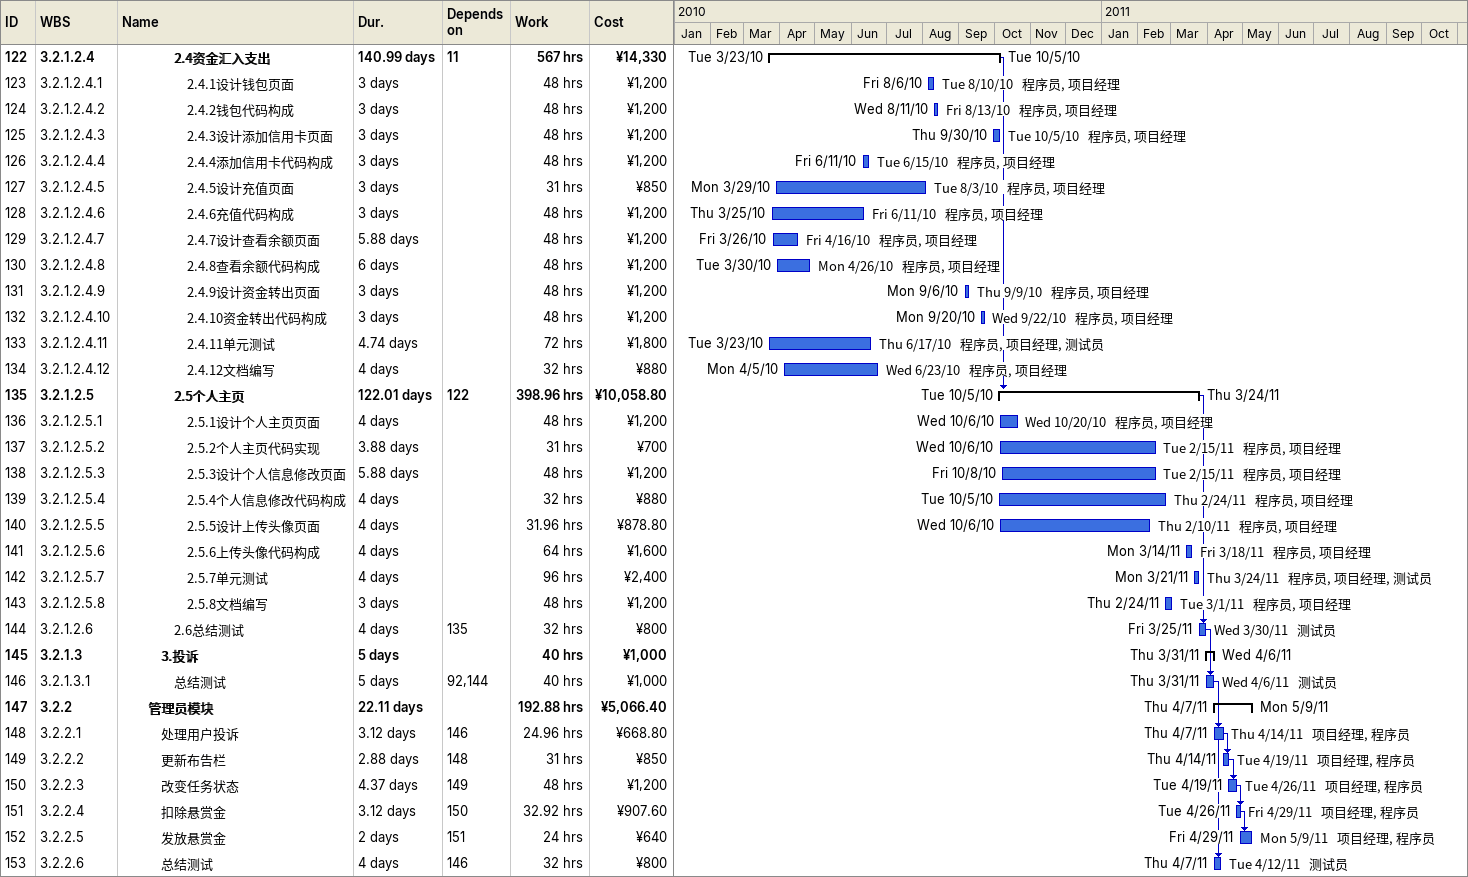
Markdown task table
| ID | WBS | Task | Duration | Start | Finish | Predecessors | Resources | Work (h) | Cost (¥) |
|---|---|---|---|---|---|---|---|---|---|
| 122 | 3.2.1.2.4 | **2.4资金汇入支出** | 140.99d | 2010-03-23 | 2010-10-05 | 11 |  | 567 | 14330 |
| 123 | 3.2.1.2.4.1 | 2.4.1设计钱包页面 | 3d | 2010-08-06 | 2010-08-10 |  | 程序员, 项目经理 | 48 | 1200 |
| 124 | 3.2.1.2.4.2 | 2.4.2钱包代码构成 | 3d | 2010-08-11 | 2010-08-13 |  | 程序员, 项目经理 | 48 | 1200 |
| 125 | 3.2.1.2.4.3 | 2.4.3设计添加信用卡页面 | 3d | 2010-09-30 | 2010-10-05 |  | 程序员, 项目经理 | 48 | 1200 |
| 126 | 3.2.1.2.4.4 | 2.4.4添加信用卡代码构成 | 3d | 2010-06-11 | 2010-06-15 |  | 程序员, 项目经理 | 48 | 1200 |
| 127 | 3.2.1.2.4.5 | 2.4.5设计充值页面 | 3d | 2010-03-29 | 2010-08-03 |  | 程序员, 项目经理 | 31 | 850 |
| 128 | 3.2.1.2.4.6 | 2.4.6充值代码构成 | 3d | 2010-03-25 | 2010-06-11 |  | 程序员, 项目经理 | 48 | 1200 |
| 129 | 3.2.1.2.4.7 | 2.4.7设计查看余额页面 | 5.88d | 2010-03-26 | 2010-04-16 |  | 程序员, 项目经理 | 48 | 1200 |
| 130 | 3.2.1.2.4.8 | 2.4.8查看余额代码构成 | 6d | 2010-03-30 | 2010-04-26 |  | 程序员, 项目经理 | 48 | 1200 |
| 131 | 3.2.1.2.4.9 | 2.4.9设计资金转出页面 | 3d | 2010-09-06 | 2010-09-09 |  | 程序员, 项目经理 | 48 | 1200 |
| 132 | 3.2.1.2.4.10 | 2.4.10资金转出代码构成 | 3d | 2010-09-20 | 2010-09-22 |  | 程序员, 项目经理 | 48 | 1200 |
| 133 | 3.2.1.2.4.11 | 2.4.11单元测试 | 4.74d | 2010-03-23 | 2010-06-17 |  | 程序员, 项目经理, 测试员 | 72 | 1800 |
| 134 | 3.2.1.2.4.12 | 2.4.12文档编写 | 4d | 2010-04-05 | 2010-06-23 |  | 程序员, 项目经理 | 32 | 880 |
| 135 | 3.2.1.2.5 | **2.5个人主页** | 122.01d | 2010-10-05 | 2011-03-24 | 122 |  | 398.96 | 10058.80 |
| 136 | 3.2.1.2.5.1 | 2.5.1设计个人主页页面 | 4d | 2010-10-06 | 2010-10-20 |  | 程序员, 项目经理 | 48 | 1200 |
| 137 | 3.2.1.2.5.2 | 2.5.2个人主页代码实现 | 3.88d | 2010-10-06 | 2011-02-15 |  | 程序员, 项目经理 | 31 | 700 |
| 138 | 3.2.1.2.5.3 | 2.5.3设计个人信息修改页面 | 5.88d | 2010-10-08 | 2011-02-15 |  | 程序员, 项目经理 | 48 | 1200 |
| 139 | 3.2.1.2.5.4 | 2.5.4个人信息修改代码构成 | 4d | 2010-10-05 | 2011-02-24 |  | 程序员, 项目经理 | 32 | 880 |
| 140 | 3.2.1.2.5.5 | 2.5.5设计上传头像页面 | 4d | 2010-10-06 | 2011-02-10 |  | 程序员, 项目经理 | 31.96 | 878.80 |
| 141 | 3.2.1.2.5.6 | 2.5.6上传头像代码构成 | 4d | 2011-03-14 | 2011-03-18 |  | 程序员, 项目经理 | 64 | 1600 |
| 142 | 3.2.1.2.5.7 | 2.5.7单元测试 | 4d | 2011-03-21 | 2011-03-24 |  | 程序员, 项目经理, 测试员 | 96 | 2400 |
| 143 | 3.2.1.2.5.8 | 2.5.8文档编写 | 3d | 2011-02-24 | 2011-03-01 |  | 程序员, 项目经理 | 48 | 1200 |
| 144 | 3.2.1.2.6 | 2.6总结测试 | 4d | 2011-03-25 | 2011-03-30 | 135 | 测试员 | 32 | 800 |
| 145 | 3.2.1.3 | **3.投诉** | 5d | 2011-03-31 | 2011-04-06 |  |  | 40 | 1000 |
| 146 | 3.2.1.3.1 | 总结测试 | 5d | 2011-03-31 | 2011-04-06 | 92, 144 | 测试员 | 40 | 1000 |
| 147 | 3.2.2 | **管理员模块** | 22.11d | 2011-04-07 | 2011-05-09 |  |  | 192.88 | 5066.40 |
| 148 | 3.2.2.1 | 处理用户投诉 | 3.12d | 2011-04-07 | 2011-04-14 | 146 | 项目经理, 程序员 | 24.96 | 668.80 |
| 149 | 3.2.2.2 | 更新布告栏 | 2.88d | 2011-04-14 | 2011-04-19 | 148 | 项目经理, 程序员 | 31 | 850 |
| 150 | 3.2.2.3 | 改变任务状态 | 4.37d | 2011-04-19 | 2011-04-26 | 149 | 项目经理, 程序员 | 48 | 1200 |
| 151 | 3.2.2.4 | 扣除悬赏金 | 3.12d | 2011-04-26 | 2011-04-29 | 150 | 项目经理, 程序员 | 32.92 | 907.60 |
| 152 | 3.2.2.5 | 发放悬赏金 | 2d | 2011-04-29 | 2011-05-09 | 151 | 项目经理, 程序员 | 24 | 640 |
| 153 | 3.2.2.6 | 总结测试 | 4d | 2011-04-07 | 2011-04-12 | 146 | 测试员 | 32 | 800 |
